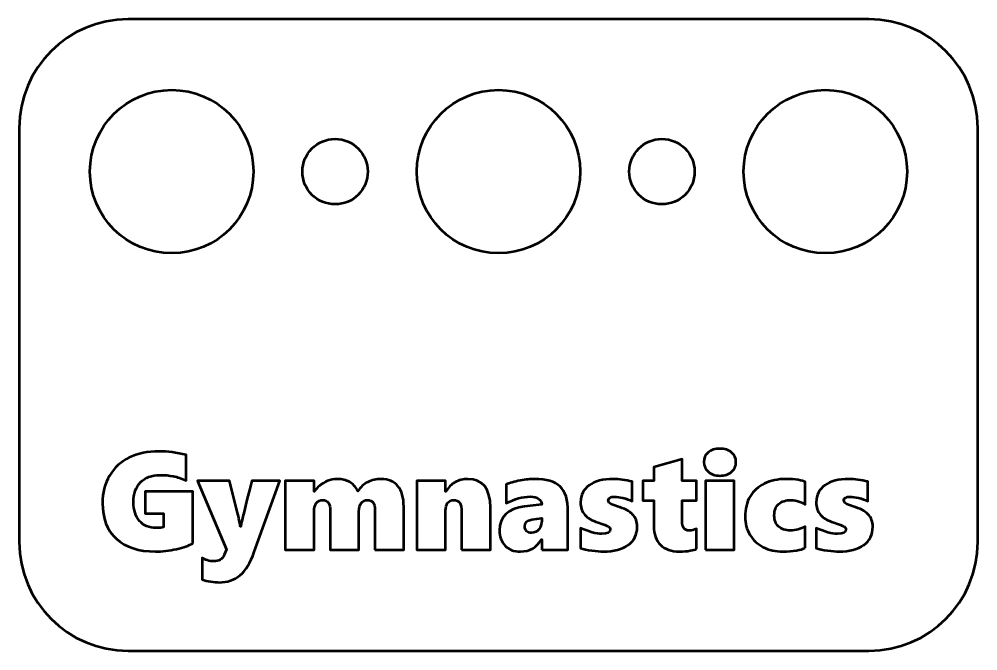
# Model space of a CAD drawing. Header units: centimetres. Extents: x -11.2 to 11.2, y -3 to 3.
# Drawn here: x -6.7 to -2.3, y -2.95 to -0.05 of the extents above; entities that cross this region are included whole.
import ezdxf

# ---------------------------------------------------------------- set-up
doc = ezdxf.new("R2010")
doc.units = ezdxf.units.CM
doc.header["$MEASUREMENT"] = 0
doc.layers.add('Layer 1', color=7, linetype='Continuous')

msp = doc.modelspace()

# ---------------------------------------------------------------- linework, layer by layer
at = {"layer": 'Layer 1', "lineweight": 53}
for centre, major_axis in [((-5.99999, -0.75001), (0, 0.37501)), ((-4.49999, -0.75001), (0, 0.37501)), ((-2.99999, -0.75001), (0, 0.37501)), ((-5.25, -0.75), (0, 0.15)), ((-3.75, -0.75), (0, 0.15))]:
    msp.add_ellipse(centre, major_axis=major_axis, ratio=1, dxfattribs=at)
msp.add_open_spline([(-6.7, -2.45), (-6.7, -2.45), (-6.7, -0.55), (-6.7, -0.55), (-6.7, -0.55), (-6.7, -0.27386), (-6.47614, -0.05), (-6.2, -0.05), (-6.2, -0.05), (-6.2, -0.05), (-2.8, -0.05), (-2.8, -0.05), (-2.8, -0.05), (-2.52386, -0.05), (-2.3, -0.27386), (-2.3, -0.55), (-2.3, -0.55), (-2.3, -0.55), (-2.3, -2.45), (-2.3, -2.45), (-2.3, -2.45), (-2.3, -2.72614), (-2.52386, -2.95), (-2.8, -2.95), (-2.8, -2.95), (-2.8, -2.95), (-6.2, -2.95), (-6.2, -2.95), (-6.2, -2.95), (-6.47614, -2.95), (-6.7, -2.72614), (-6.7, -2.45)], degree=3, knots=[0, 0, 0, 0, 0.1111111, 0.1111111, 0.1111111, 0.1111111, 0.2222222, 0.2222222, 0.2222222, 0.2222222, 0.3333333, 0.3333333, 0.3333333, 0.3333333, 0.4444444, 0.4444444, 0.4444444, 0.4444444, 0.5555556, 0.5555556, 0.5555556, 0.5555556, 0.6666667, 0.6666667, 0.6666667, 0.6666667, 0.7777778, 0.7777778, 0.7777778, 0.7777778, 1, 1, 1, 1], dxfattribs=at)
at = {"layer": 'Layer 1', "color": 5, "lineweight": 53}
for points, knots in [([(-3.41015, -2.08338), (-3.41015, -2.102), (-3.41693, -2.11703), (-3.43047, -2.12867), (-3.43047, -2.12867), (-3.44402, -2.14021), (-3.4618, -2.14603), (-3.48392, -2.14603), (-3.48392, -2.14603), (-3.5054, -2.14603), (-3.52308, -2.14), (-3.53673, -2.12804), (-3.53673, -2.12804), (-3.55049, -2.11608), (-3.55737, -2.10116), (-3.55737, -2.08338), (-3.55737, -2.08338), (-3.55737, -2.06517), (-3.5507, -2.05036), (-3.53737, -2.03914), (-3.53737, -2.03914), (-3.52403, -2.02781), (-3.50625, -2.0222), (-3.48392, -2.0222), (-3.48392, -2.0222), (-3.4618, -2.0222), (-3.44402, -2.02781), (-3.43047, -2.03914), (-3.43047, -2.03914), (-3.41693, -2.05036), (-3.41015, -2.06517), (-3.41015, -2.08338)], [0, 0, 0, 0, 0.1111111, 0.1111111, 0.1111111, 0.1111111, 0.2222222, 0.2222222, 0.2222222, 0.2222222, 0.3333333, 0.3333333, 0.3333333, 0.3333333, 0.4444444, 0.4444444, 0.4444444, 0.4444444, 0.5555556, 0.5555556, 0.5555556, 0.5555556, 0.6666667, 0.6666667, 0.6666667, 0.6666667, 0.7777778, 0.7777778, 0.7777778, 0.7777778, 1, 1, 1, 1]), ([(-5.9034, -2.45707), (-5.92012, -2.4666), (-5.9451, -2.47517), (-5.97844, -2.48269), (-5.97844, -2.48269), (-6.01167, -2.4902), (-6.04342, -2.49401), (-6.07358, -2.49401), (-6.07358, -2.49401), (-6.15137, -2.49401), (-6.21159, -2.47454), (-6.25392, -2.43559), (-6.25392, -2.43559), (-6.29625, -2.39664), (-6.31742, -2.34203), (-6.31742, -2.27176), (-6.31742, -2.27176), (-6.31742, -2.22466), (-6.30673, -2.18275), (-6.28535, -2.14614), (-6.28535, -2.14614), (-6.26397, -2.10962), (-6.23381, -2.08179), (-6.19497, -2.06274), (-6.19497, -2.06274), (-6.15613, -2.04379), (-6.1103, -2.03427), (-6.0576, -2.03427), (-6.0576, -2.03427), (-6.01897, -2.03427), (-5.97769, -2.03977), (-5.93388, -2.05067), (-5.93388, -2.05067), (-5.93388, -2.05067), (-5.93388, -2.16762), (-5.93388, -2.16762), (-5.93388, -2.16762), (-5.95431, -2.15831), (-5.97399, -2.15185), (-5.99283, -2.14825), (-5.99283, -2.14825), (-6.01167, -2.14465), (-6.0322, -2.14285), (-6.05453, -2.14285), (-6.05453, -2.14285), (-6.09136, -2.14285), (-6.12068, -2.15397), (-6.14248, -2.17609), (-6.14248, -2.17609), (-6.16428, -2.19821), (-6.17518, -2.22858), (-6.17518, -2.26721), (-6.17518, -2.26721), (-6.17518, -2.30425), (-6.16608, -2.33325), (-6.14777, -2.3541), (-6.14777, -2.3541), (-6.12946, -2.37495), (-6.10395, -2.38542), (-6.07115, -2.38542), (-6.07115, -2.38542), (-6.05591, -2.38542), (-6.04458, -2.38458), (-6.03738, -2.38288), (-6.03738, -2.38288), (-6.03738, -2.38288), (-6.03738, -2.31938), (-6.03738, -2.31938), (-6.03738, -2.31938), (-6.03738, -2.31938), (-6.12247, -2.31938), (-6.12247, -2.31938), (-6.12247, -2.31938), (-6.12247, -2.31938), (-6.12247, -2.21778), (-6.12247, -2.21778), (-6.12247, -2.21778), (-6.12247, -2.21778), (-5.9034, -2.21778), (-5.9034, -2.21778), (-5.9034, -2.21778), (-5.9034, -2.21778), (-5.9034, -2.45707), (-5.9034, -2.45707)], [0, 0, 0, 0, 0.0454545, 0.0454545, 0.0454545, 0.0454545, 0.0909091, 0.0909091, 0.0909091, 0.0909091, 0.1363636, 0.1363636, 0.1363636, 0.1363636, 0.1818182, 0.1818182, 0.1818182, 0.1818182, 0.2272727, 0.2272727, 0.2272727, 0.2272727, 0.2727273, 0.2727273, 0.2727273, 0.2727273, 0.3181818, 0.3181818, 0.3181818, 0.3181818, 0.3636364, 0.3636364, 0.3636364, 0.3636364, 0.4090909, 0.4090909, 0.4090909, 0.4090909, 0.4545455, 0.4545455, 0.4545455, 0.4545455, 0.5, 0.5, 0.5, 0.5, 0.5454545, 0.5454545, 0.5454545, 0.5454545, 0.5909091, 0.5909091, 0.5909091, 0.5909091, 0.6363636, 0.6363636, 0.6363636, 0.6363636, 0.6818182, 0.6818182, 0.6818182, 0.6818182, 0.7272727, 0.7272727, 0.7272727, 0.7272727, 0.7727273, 0.7727273, 0.7727273, 0.7727273, 0.8181818, 0.8181818, 0.8181818, 0.8181818, 0.8636364, 0.8636364, 0.8636364, 0.8636364, 0.9090909, 0.9090909, 0.9090909, 0.9090909, 1, 1, 1, 1]), ([(-3.59124, -2.48194), (-3.59727, -2.4848), (-3.60701, -2.48755), (-3.62066, -2.49009), (-3.62066, -2.49009), (-3.63431, -2.49274), (-3.65072, -2.49401), (-3.66998, -2.49401), (-3.66998, -2.49401), (-3.7067, -2.49401), (-3.73549, -2.48385), (-3.75634, -2.46364), (-3.75634, -2.46364), (-3.77708, -2.44342), (-3.78745, -2.41453), (-3.78745, -2.37717), (-3.78745, -2.37717), (-3.78745, -2.37717), (-3.78745, -2.26033), (-3.78745, -2.26033), (-3.78745, -2.26033), (-3.78745, -2.26033), (-3.83762, -2.26033), (-3.83762, -2.26033), (-3.83762, -2.26033), (-3.83762, -2.26033), (-3.83762, -2.16889), (-3.83762, -2.16889), (-3.83762, -2.16889), (-3.83762, -2.16889), (-3.78745, -2.16889), (-3.78745, -2.16889), (-3.78745, -2.16889), (-3.78745, -2.16889), (-3.78745, -2.10645), (-3.78745, -2.10645), (-3.78745, -2.10645), (-3.78745, -2.10645), (-3.65728, -2.07046), (-3.65728, -2.07046), (-3.65728, -2.07046), (-3.65728, -2.07046), (-3.65728, -2.16889), (-3.65728, -2.16889), (-3.65728, -2.16889), (-3.65728, -2.16889), (-3.59124, -2.16889), (-3.59124, -2.16889), (-3.59124, -2.16889), (-3.59124, -2.16889), (-3.59124, -2.26033), (-3.59124, -2.26033), (-3.59124, -2.26033), (-3.59124, -2.26033), (-3.65728, -2.26033), (-3.65728, -2.26033), (-3.65728, -2.26033), (-3.65728, -2.26033), (-3.65728, -2.35558), (-3.65728, -2.35558), (-3.65728, -2.35558), (-3.65728, -2.38352), (-3.64617, -2.39749), (-3.62405, -2.39749), (-3.62405, -2.39749), (-3.61378, -2.39749), (-3.60278, -2.39516), (-3.59124, -2.3905), (-3.59124, -2.3905), (-3.59124, -2.3905), (-3.59124, -2.48194), (-3.59124, -2.48194)], [0, 0, 0, 0, 0.0526316, 0.0526316, 0.0526316, 0.0526316, 0.1052632, 0.1052632, 0.1052632, 0.1052632, 0.1578947, 0.1578947, 0.1578947, 0.1578947, 0.2105263, 0.2105263, 0.2105263, 0.2105263, 0.2631579, 0.2631579, 0.2631579, 0.2631579, 0.3157895, 0.3157895, 0.3157895, 0.3157895, 0.3684211, 0.3684211, 0.3684211, 0.3684211, 0.4210526, 0.4210526, 0.4210526, 0.4210526, 0.4736842, 0.4736842, 0.4736842, 0.4736842, 0.5263158, 0.5263158, 0.5263158, 0.5263158, 0.5789474, 0.5789474, 0.5789474, 0.5789474, 0.6315789, 0.6315789, 0.6315789, 0.6315789, 0.6842105, 0.6842105, 0.6842105, 0.6842105, 0.7368421, 0.7368421, 0.7368421, 0.7368421, 0.7894737, 0.7894737, 0.7894737, 0.7894737, 0.8421053, 0.8421053, 0.8421053, 0.8421053, 0.8947368, 0.8947368, 0.8947368, 0.8947368, 1, 1, 1, 1]), ([(-5.78147, -2.63562), (-5.79386, -2.63562), (-5.80719, -2.63456), (-5.82148, -2.63233), (-5.82148, -2.63233), (-5.83566, -2.63022), (-5.84847, -2.62704), (-5.85958, -2.62292), (-5.85958, -2.62292), (-5.85958, -2.62292), (-5.85958, -2.52322), (-5.85958, -2.52322), (-5.85958, -2.52322), (-5.85439, -2.52714), (-5.84677, -2.53084), (-5.83651, -2.53412), (-5.83651, -2.53412), (-5.82635, -2.5374), (-5.81661, -2.5391), (-5.80762, -2.5391), (-5.80762, -2.5391), (-5.78306, -2.5391), (-5.76676, -2.52936), (-5.75872, -2.50999), (-5.75872, -2.50999), (-5.75872, -2.50999), (-5.74845, -2.48512), (-5.74845, -2.48512), (-5.74845, -2.48512), (-5.74845, -2.48512), (-5.88117, -2.16889), (-5.88117, -2.16889), (-5.88117, -2.16889), (-5.88117, -2.16889), (-5.73512, -2.16889), (-5.73512, -2.16889), (-5.73512, -2.16889), (-5.73512, -2.16889), (-5.6966, -2.32203), (-5.6966, -2.32203), (-5.6966, -2.32203), (-5.68919, -2.35061), (-5.68517, -2.36976), (-5.68453, -2.37971), (-5.68453, -2.37971), (-5.68453, -2.37971), (-5.68326, -2.37971), (-5.68326, -2.37971), (-5.68326, -2.37971), (-5.68263, -2.37516), (-5.68178, -2.37008), (-5.68062, -2.36447), (-5.68062, -2.36447), (-5.67945, -2.35897), (-5.66336, -2.29377), (-5.63236, -2.16889), (-5.63236, -2.16889), (-5.63236, -2.16889), (-5.50398, -2.16889), (-5.50398, -2.16889), (-5.50398, -2.16889), (-5.50398, -2.16889), (-5.62082, -2.49549), (-5.62082, -2.49549), (-5.62082, -2.49549), (-5.63839, -2.54545), (-5.66019, -2.58132), (-5.68612, -2.60302), (-5.68612, -2.60302), (-5.71205, -2.62471), (-5.7438, -2.63562), (-5.78147, -2.63562)], [0, 0, 0, 0, 0.0526316, 0.0526316, 0.0526316, 0.0526316, 0.1052632, 0.1052632, 0.1052632, 0.1052632, 0.1578947, 0.1578947, 0.1578947, 0.1578947, 0.2105263, 0.2105263, 0.2105263, 0.2105263, 0.2631579, 0.2631579, 0.2631579, 0.2631579, 0.3157895, 0.3157895, 0.3157895, 0.3157895, 0.3684211, 0.3684211, 0.3684211, 0.3684211, 0.4210526, 0.4210526, 0.4210526, 0.4210526, 0.4736842, 0.4736842, 0.4736842, 0.4736842, 0.5263158, 0.5263158, 0.5263158, 0.5263158, 0.5789474, 0.5789474, 0.5789474, 0.5789474, 0.6315789, 0.6315789, 0.6315789, 0.6315789, 0.6842105, 0.6842105, 0.6842105, 0.6842105, 0.7368421, 0.7368421, 0.7368421, 0.7368421, 0.7894737, 0.7894737, 0.7894737, 0.7894737, 0.8421053, 0.8421053, 0.8421053, 0.8421053, 0.8947368, 0.8947368, 0.8947368, 0.8947368, 1, 1, 1, 1]), ([(-5.06699, -2.48639), (-5.06699, -2.48639), (-5.06699, -2.3034), (-5.06699, -2.3034), (-5.06699, -2.3034), (-5.06699, -2.28806), (-5.06974, -2.27663), (-5.07514, -2.26911), (-5.07514, -2.26911), (-5.08064, -2.2616), (-5.08953, -2.25779), (-5.10191, -2.25779), (-5.10191, -2.25779), (-5.11409, -2.25779), (-5.12361, -2.26234), (-5.13038, -2.27155), (-5.13038, -2.27155), (-5.13726, -2.28076), (-5.14065, -2.29356), (-5.14065, -2.30986), (-5.14065, -2.30986), (-5.14065, -2.30986), (-5.14065, -2.48639), (-5.14065, -2.48639), (-5.14065, -2.48639), (-5.14065, -2.48639), (-5.27273, -2.48639), (-5.27273, -2.48639), (-5.27273, -2.48639), (-5.27273, -2.48639), (-5.27273, -2.30647), (-5.27273, -2.30647), (-5.27273, -2.30647), (-5.27273, -2.27398), (-5.28374, -2.25779), (-5.30586, -2.25779), (-5.30586, -2.25779), (-5.3193, -2.25779), (-5.32935, -2.26245), (-5.33612, -2.27187), (-5.33612, -2.27187), (-5.343, -2.28128), (-5.34639, -2.29483), (-5.34639, -2.3124), (-5.34639, -2.3124), (-5.34639, -2.3124), (-5.34639, -2.48639), (-5.34639, -2.48639), (-5.34639, -2.48639), (-5.34639, -2.48639), (-5.47847, -2.48639), (-5.47847, -2.48639), (-5.47847, -2.48639), (-5.47847, -2.48639), (-5.47847, -2.16889), (-5.47847, -2.16889), (-5.47847, -2.16889), (-5.47847, -2.16889), (-5.34639, -2.16889), (-5.34639, -2.16889), (-5.34639, -2.16889), (-5.34639, -2.16889), (-5.34639, -2.21905), (-5.34639, -2.21905), (-5.34639, -2.21905), (-5.34639, -2.21905), (-5.34512, -2.21905), (-5.34512, -2.21905), (-5.34512, -2.21905), (-5.34015, -2.21016), (-5.33231, -2.20117), (-5.32141, -2.19207), (-5.32141, -2.19207), (-5.31062, -2.18286), (-5.29834, -2.17545), (-5.28469, -2.16974), (-5.28469, -2.16974), (-5.27114, -2.16413), (-5.25633, -2.16127), (-5.24045, -2.16127), (-5.24045, -2.16127), (-5.21791, -2.16127), (-5.19896, -2.16571), (-5.18351, -2.1746), (-5.18351, -2.1746), (-5.16817, -2.18339), (-5.15536, -2.19746), (-5.14499, -2.21662), (-5.14499, -2.21662), (-5.13377, -2.19884), (-5.11895, -2.18519), (-5.10033, -2.17566), (-5.10033, -2.17566), (-5.0817, -2.16603), (-5.06096, -2.16127), (-5.0382, -2.16127), (-5.0382, -2.16127), (-5.00497, -2.16127), (-4.97936, -2.17206), (-4.96158, -2.19376), (-4.96158, -2.19376), (-4.9438, -2.21546), (-4.93491, -2.24678), (-4.93491, -2.28774), (-4.93491, -2.28774), (-4.93491, -2.28774), (-4.93491, -2.48639), (-4.93491, -2.48639), (-4.93491, -2.48639), (-4.93491, -2.48639), (-5.06699, -2.48639), (-5.06699, -2.48639)], [0, 0, 0, 0, 0.0344828, 0.0344828, 0.0344828, 0.0344828, 0.0689655, 0.0689655, 0.0689655, 0.0689655, 0.1034483, 0.1034483, 0.1034483, 0.1034483, 0.137931, 0.137931, 0.137931, 0.137931, 0.1724138, 0.1724138, 0.1724138, 0.1724138, 0.2068966, 0.2068966, 0.2068966, 0.2068966, 0.2413793, 0.2413793, 0.2413793, 0.2413793, 0.2758621, 0.2758621, 0.2758621, 0.2758621, 0.3103448, 0.3103448, 0.3103448, 0.3103448, 0.3448276, 0.3448276, 0.3448276, 0.3448276, 0.3793103, 0.3793103, 0.3793103, 0.3793103, 0.4137931, 0.4137931, 0.4137931, 0.4137931, 0.4482759, 0.4482759, 0.4482759, 0.4482759, 0.4827586, 0.4827586, 0.4827586, 0.4827586, 0.5172414, 0.5172414, 0.5172414, 0.5172414, 0.5517241, 0.5517241, 0.5517241, 0.5517241, 0.5862069, 0.5862069, 0.5862069, 0.5862069, 0.6206897, 0.6206897, 0.6206897, 0.6206897, 0.6551724, 0.6551724, 0.6551724, 0.6551724, 0.6896552, 0.6896552, 0.6896552, 0.6896552, 0.7241379, 0.7241379, 0.7241379, 0.7241379, 0.7586207, 0.7586207, 0.7586207, 0.7586207, 0.7931034, 0.7931034, 0.7931034, 0.7931034, 0.8275862, 0.8275862, 0.8275862, 0.8275862, 0.862069, 0.862069, 0.862069, 0.862069, 0.8965517, 0.8965517, 0.8965517, 0.8965517, 0.9310345, 0.9310345, 0.9310345, 0.9310345, 1, 1, 1, 1]), ([(-4.66937, -2.48639), (-4.66937, -2.48639), (-4.66937, -2.31303), (-4.66937, -2.31303), (-4.66937, -2.31303), (-4.66937, -2.29335), (-4.67233, -2.27927), (-4.67815, -2.2707), (-4.67815, -2.2707), (-4.68408, -2.26213), (-4.69361, -2.25779), (-4.70683, -2.25779), (-4.70683, -2.25779), (-4.71816, -2.25779), (-4.72705, -2.26223), (-4.7334, -2.27112), (-4.7334, -2.27112), (-4.73985, -2.28001), (-4.74303, -2.29144), (-4.74303, -2.3052), (-4.74303, -2.3052), (-4.74303, -2.3052), (-4.74303, -2.48639), (-4.74303, -2.48639), (-4.74303, -2.48639), (-4.74303, -2.48639), (-4.87511, -2.48639), (-4.87511, -2.48639), (-4.87511, -2.48639), (-4.87511, -2.48639), (-4.87511, -2.16889), (-4.87511, -2.16889), (-4.87511, -2.16889), (-4.87511, -2.16889), (-4.74303, -2.16889), (-4.74303, -2.16889), (-4.74303, -2.16889), (-4.74303, -2.16889), (-4.74303, -2.21842), (-4.74303, -2.21842), (-4.74303, -2.21842), (-4.74303, -2.21842), (-4.74176, -2.21842), (-4.74176, -2.21842), (-4.74176, -2.21842), (-4.73128, -2.20032), (-4.7171, -2.18625), (-4.69932, -2.1763), (-4.69932, -2.1763), (-4.68154, -2.16624), (-4.66228, -2.16127), (-4.64143, -2.16127), (-4.64143, -2.16127), (-4.572, -2.16127), (-4.53729, -2.20508), (-4.53729, -2.29271), (-4.53729, -2.29271), (-4.53729, -2.29271), (-4.53729, -2.48639), (-4.53729, -2.48639), (-4.53729, -2.48639), (-4.53729, -2.48639), (-4.66937, -2.48639), (-4.66937, -2.48639)], [0, 0, 0, 0, 0.0588235, 0.0588235, 0.0588235, 0.0588235, 0.1176471, 0.1176471, 0.1176471, 0.1176471, 0.1764706, 0.1764706, 0.1764706, 0.1764706, 0.2352941, 0.2352941, 0.2352941, 0.2352941, 0.2941176, 0.2941176, 0.2941176, 0.2941176, 0.3529412, 0.3529412, 0.3529412, 0.3529412, 0.4117647, 0.4117647, 0.4117647, 0.4117647, 0.4705882, 0.4705882, 0.4705882, 0.4705882, 0.5294118, 0.5294118, 0.5294118, 0.5294118, 0.5882353, 0.5882353, 0.5882353, 0.5882353, 0.6470588, 0.6470588, 0.6470588, 0.6470588, 0.7058824, 0.7058824, 0.7058824, 0.7058824, 0.7647059, 0.7647059, 0.7647059, 0.7647059, 0.8235294, 0.8235294, 0.8235294, 0.8235294, 0.8823529, 0.8823529, 0.8823529, 0.8823529, 1, 1, 1, 1]), ([(-4.3017, -2.48639), (-4.3017, -2.48639), (-4.3017, -2.43813), (-4.3017, -2.43813), (-4.3017, -2.43813), (-4.3017, -2.43813), (-4.30297, -2.43813), (-4.30297, -2.43813), (-4.30297, -2.43813), (-4.32404, -2.47538), (-4.35621, -2.49401), (-4.3996, -2.49401), (-4.3996, -2.49401), (-4.42955, -2.49401), (-4.45305, -2.48512), (-4.46998, -2.46734), (-4.46998, -2.46734), (-4.48691, -2.44956), (-4.49538, -2.42585), (-4.49538, -2.39611), (-4.49538, -2.39611), (-4.49538, -2.33378), (-4.45707, -2.29758), (-4.38044, -2.28774), (-4.38044, -2.28774), (-4.38044, -2.28774), (-4.3017, -2.27747), (-4.3017, -2.27747), (-4.3017, -2.27747), (-4.3017, -2.2671), (-4.30636, -2.25853), (-4.31567, -2.25186), (-4.31567, -2.25186), (-4.32488, -2.2452), (-4.33737, -2.24191), (-4.35314, -2.24191), (-4.35314, -2.24191), (-4.38859, -2.24191), (-4.42606, -2.25207), (-4.46553, -2.27239), (-4.46553, -2.27239), (-4.46553, -2.27239), (-4.46553, -2.18667), (-4.46553, -2.18667), (-4.46553, -2.18667), (-4.44839, -2.17926), (-4.42691, -2.17312), (-4.40108, -2.16836), (-4.40108, -2.16836), (-4.37526, -2.1636), (-4.35314, -2.16127), (-4.33472, -2.16127), (-4.33472, -2.16127), (-4.28086, -2.16127), (-4.2417, -2.17281), (-4.21746, -2.19588), (-4.21746, -2.19588), (-4.19323, -2.21884), (-4.18105, -2.25737), (-4.18105, -2.31124), (-4.18105, -2.31124), (-4.18105, -2.31124), (-4.18105, -2.48639), (-4.18105, -2.48639), (-4.18105, -2.48639), (-4.18105, -2.48639), (-4.3017, -2.48639), (-4.3017, -2.48639)], [0, 0, 0, 0, 0.0555556, 0.0555556, 0.0555556, 0.0555556, 0.1111111, 0.1111111, 0.1111111, 0.1111111, 0.1666667, 0.1666667, 0.1666667, 0.1666667, 0.2222222, 0.2222222, 0.2222222, 0.2222222, 0.2777778, 0.2777778, 0.2777778, 0.2777778, 0.3333333, 0.3333333, 0.3333333, 0.3333333, 0.3888889, 0.3888889, 0.3888889, 0.3888889, 0.4444444, 0.4444444, 0.4444444, 0.4444444, 0.5, 0.5, 0.5, 0.5, 0.5555556, 0.5555556, 0.5555556, 0.5555556, 0.6111111, 0.6111111, 0.6111111, 0.6111111, 0.6666667, 0.6666667, 0.6666667, 0.6666667, 0.7222222, 0.7222222, 0.7222222, 0.7222222, 0.7777778, 0.7777778, 0.7777778, 0.7777778, 0.8333333, 0.8333333, 0.8333333, 0.8333333, 0.8888889, 0.8888889, 0.8888889, 0.8888889, 1, 1, 1, 1]), ([(-3.86355, -2.38087), (-3.86355, -2.41675), (-3.8772, -2.44469), (-3.90461, -2.46438), (-3.90461, -2.46438), (-3.93202, -2.48417), (-3.97012, -2.49401), (-4.01912, -2.49401), (-4.01912, -2.49401), (-4.03341, -2.49401), (-4.05098, -2.49253), (-4.07194, -2.48967), (-4.07194, -2.48967), (-4.093, -2.48681), (-4.11004, -2.48332), (-4.12326, -2.47919), (-4.12326, -2.47919), (-4.12326, -2.47919), (-4.12326, -2.38669), (-4.12326, -2.38669), (-4.12326, -2.38669), (-4.08421, -2.40405), (-4.05162, -2.41273), (-4.02547, -2.41273), (-4.02547, -2.41273), (-3.99965, -2.41273), (-3.98674, -2.40606), (-3.98674, -2.39262), (-3.98674, -2.39262), (-3.98674, -2.38701), (-3.9897, -2.38236), (-3.99574, -2.37876), (-3.99574, -2.37876), (-4.00166, -2.37516), (-4.01743, -2.36913), (-4.04273, -2.36066), (-4.04273, -2.36066), (-4.07088, -2.35177), (-4.0913, -2.33992), (-4.10411, -2.32531), (-4.10411, -2.32531), (-4.11691, -2.3106), (-4.12326, -2.29144), (-4.12326, -2.26795), (-4.12326, -2.26795), (-4.12326, -2.23504), (-4.11014, -2.20911), (-4.084, -2.18995), (-4.084, -2.18995), (-4.05786, -2.17079), (-4.02114, -2.16127), (-3.97383, -2.16127), (-3.97383, -2.16127), (-3.9461, -2.16127), (-3.91678, -2.16529), (-3.88577, -2.17333), (-3.88577, -2.17333), (-3.88577, -2.17333), (-3.88577, -2.26223), (-3.88577, -2.26223), (-3.88577, -2.26223), (-3.89879, -2.25663), (-3.91308, -2.25197), (-3.92864, -2.24816), (-3.92864, -2.24816), (-3.94409, -2.24445), (-3.95711, -2.24255), (-3.96769, -2.24255), (-3.96769, -2.24255), (-3.97637, -2.24255), (-3.98335, -2.24403), (-3.98854, -2.24689), (-3.98854, -2.24689), (-3.99372, -2.24975), (-3.99626, -2.25377), (-3.99626, -2.25895), (-3.99626, -2.25895), (-3.99626, -2.26499), (-3.99351, -2.26985), (-3.9879, -2.27356), (-3.9879, -2.27356), (-3.98229, -2.27726), (-3.97118, -2.28171), (-3.95435, -2.28689), (-3.95435, -2.28689), (-3.92197, -2.29642), (-3.89869, -2.30859), (-3.88461, -2.32351), (-3.88461, -2.32351), (-3.87053, -2.33833), (-3.86355, -2.35748), (-3.86355, -2.38087)], [0, 0, 0, 0, 0.0416667, 0.0416667, 0.0416667, 0.0416667, 0.0833333, 0.0833333, 0.0833333, 0.0833333, 0.125, 0.125, 0.125, 0.125, 0.1666667, 0.1666667, 0.1666667, 0.1666667, 0.2083333, 0.2083333, 0.2083333, 0.2083333, 0.25, 0.25, 0.25, 0.25, 0.2916667, 0.2916667, 0.2916667, 0.2916667, 0.3333333, 0.3333333, 0.3333333, 0.3333333, 0.375, 0.375, 0.375, 0.375, 0.4166667, 0.4166667, 0.4166667, 0.4166667, 0.4583333, 0.4583333, 0.4583333, 0.4583333, 0.5, 0.5, 0.5, 0.5, 0.5416667, 0.5416667, 0.5416667, 0.5416667, 0.5833333, 0.5833333, 0.5833333, 0.5833333, 0.625, 0.625, 0.625, 0.625, 0.6666667, 0.6666667, 0.6666667, 0.6666667, 0.7083333, 0.7083333, 0.7083333, 0.7083333, 0.75, 0.75, 0.75, 0.75, 0.7916667, 0.7916667, 0.7916667, 0.7916667, 0.8333333, 0.8333333, 0.8333333, 0.8333333, 0.875, 0.875, 0.875, 0.875, 0.9166667, 0.9166667, 0.9166667, 0.9166667, 1, 1, 1, 1]), ([(-3.54996, -2.48639), (-3.54996, -2.48639), (-3.54996, -2.16889), (-3.54996, -2.16889), (-3.54996, -2.16889), (-3.54996, -2.16889), (-3.41788, -2.16889), (-3.41788, -2.16889), (-3.41788, -2.16889), (-3.41788, -2.16889), (-3.41788, -2.48639), (-3.41788, -2.48639), (-3.41788, -2.48639), (-3.41788, -2.48639), (-3.54996, -2.48639), (-3.54996, -2.48639)], [0, 0, 0, 0, 0.2, 0.2, 0.2, 0.2, 0.4, 0.4, 0.4, 0.4, 0.6, 0.6, 0.6, 0.6, 1, 1, 1, 1]), ([(-3.09265, -2.47729), (-3.10112, -2.48226), (-3.11445, -2.48628), (-3.13265, -2.48935), (-3.13265, -2.48935), (-3.15086, -2.49242), (-3.17181, -2.49401), (-3.19552, -2.49401), (-3.19552, -2.49401), (-3.22907, -2.49401), (-3.25902, -2.48724), (-3.28527, -2.47369), (-3.28527, -2.47369), (-3.31162, -2.46014), (-3.33204, -2.4412), (-3.34654, -2.41686), (-3.34654, -2.41686), (-3.36104, -2.39252), (-3.36824, -2.3651), (-3.36824, -2.33473), (-3.36824, -2.33473), (-3.36824, -2.29843), (-3.36051, -2.26731), (-3.34517, -2.24139), (-3.34517, -2.24139), (-3.32972, -2.21546), (-3.30781, -2.19556), (-3.27923, -2.18191), (-3.27923, -2.18191), (-3.25076, -2.16815), (-3.21764, -2.16127), (-3.18007, -2.16127), (-3.18007, -2.16127), (-3.15943, -2.16127), (-3.1408, -2.16265), (-3.1244, -2.16529), (-3.1244, -2.16529), (-3.108, -2.16794), (-3.09741, -2.17111), (-3.09265, -2.1746), (-3.09265, -2.1746), (-3.09265, -2.1746), (-3.09265, -2.27747), (-3.09265, -2.27747), (-3.09265, -2.27747), (-3.09921, -2.27229), (-3.10874, -2.26774), (-3.12112, -2.26372), (-3.12112, -2.26372), (-3.1335, -2.2598), (-3.14504, -2.25779), (-3.15551, -2.25779), (-3.15551, -2.25779), (-3.18134, -2.25779), (-3.20092, -2.26393), (-3.21425, -2.27631), (-3.21425, -2.27631), (-3.22759, -2.28859), (-3.23425, -2.30594), (-3.23425, -2.32827), (-3.23425, -2.32827), (-3.23425, -2.35018), (-3.22769, -2.36722), (-3.21457, -2.37929), (-3.21457, -2.37929), (-3.20145, -2.39146), (-3.18345, -2.39749), (-3.16049, -2.39749), (-3.16049, -2.39749), (-3.13594, -2.39749), (-3.11329, -2.39156), (-3.09265, -2.37971), (-3.09265, -2.37971), (-3.09265, -2.37971), (-3.09265, -2.47729), (-3.09265, -2.47729)], [0, 0, 0, 0, 0.05, 0.05, 0.05, 0.05, 0.1, 0.1, 0.1, 0.1, 0.15, 0.15, 0.15, 0.15, 0.2, 0.2, 0.2, 0.2, 0.25, 0.25, 0.25, 0.25, 0.3, 0.3, 0.3, 0.3, 0.35, 0.35, 0.35, 0.35, 0.4, 0.4, 0.4, 0.4, 0.45, 0.45, 0.45, 0.45, 0.5, 0.5, 0.5, 0.5, 0.55, 0.55, 0.55, 0.55, 0.6, 0.6, 0.6, 0.6, 0.65, 0.65, 0.65, 0.65, 0.7, 0.7, 0.7, 0.7, 0.75, 0.75, 0.75, 0.75, 0.8, 0.8, 0.8, 0.8, 0.85, 0.85, 0.85, 0.85, 0.9, 0.9, 0.9, 0.9, 1, 1, 1, 1]), ([(-2.78203, -2.38087), (-2.78203, -2.41675), (-2.79568, -2.44469), (-2.82309, -2.46438), (-2.82309, -2.46438), (-2.8505, -2.48417), (-2.8886, -2.49401), (-2.9376, -2.49401), (-2.9376, -2.49401), (-2.95189, -2.49401), (-2.96946, -2.49253), (-2.99042, -2.48967), (-2.99042, -2.48967), (-3.01148, -2.48681), (-3.02852, -2.48332), (-3.04174, -2.47919), (-3.04174, -2.47919), (-3.04174, -2.47919), (-3.04174, -2.38669), (-3.04174, -2.38669), (-3.04174, -2.38669), (-3.00269, -2.40405), (-2.9701, -2.41273), (-2.94395, -2.41273), (-2.94395, -2.41273), (-2.91813, -2.41273), (-2.90522, -2.40606), (-2.90522, -2.39262), (-2.90522, -2.39262), (-2.90522, -2.38701), (-2.90818, -2.38236), (-2.91422, -2.37876), (-2.91422, -2.37876), (-2.92014, -2.37516), (-2.93591, -2.36913), (-2.96121, -2.36066), (-2.96121, -2.36066), (-2.98936, -2.35177), (-3.00978, -2.33992), (-3.02259, -2.32531), (-3.02259, -2.32531), (-3.03539, -2.3106), (-3.04174, -2.29144), (-3.04174, -2.26795), (-3.04174, -2.26795), (-3.04174, -2.23504), (-3.02862, -2.20911), (-3.00248, -2.18995), (-3.00248, -2.18995), (-2.97634, -2.17079), (-2.93962, -2.16127), (-2.89231, -2.16127), (-2.89231, -2.16127), (-2.86458, -2.16127), (-2.83526, -2.16529), (-2.80425, -2.17333), (-2.80425, -2.17333), (-2.80425, -2.17333), (-2.80425, -2.26223), (-2.80425, -2.26223), (-2.80425, -2.26223), (-2.81727, -2.25663), (-2.83156, -2.25197), (-2.84712, -2.24816), (-2.84712, -2.24816), (-2.86257, -2.24445), (-2.87559, -2.24255), (-2.88617, -2.24255), (-2.88617, -2.24255), (-2.89485, -2.24255), (-2.90183, -2.24403), (-2.90702, -2.24689), (-2.90702, -2.24689), (-2.9122, -2.24975), (-2.91474, -2.25377), (-2.91474, -2.25895), (-2.91474, -2.25895), (-2.91474, -2.26499), (-2.91199, -2.26985), (-2.90638, -2.27356), (-2.90638, -2.27356), (-2.90077, -2.27726), (-2.88966, -2.28171), (-2.87283, -2.28689), (-2.87283, -2.28689), (-2.84045, -2.29642), (-2.81717, -2.30859), (-2.80309, -2.32351), (-2.80309, -2.32351), (-2.78901, -2.33833), (-2.78203, -2.35748), (-2.78203, -2.38087)], [0, 0, 0, 0, 0.0416667, 0.0416667, 0.0416667, 0.0416667, 0.0833333, 0.0833333, 0.0833333, 0.0833333, 0.125, 0.125, 0.125, 0.125, 0.1666667, 0.1666667, 0.1666667, 0.1666667, 0.2083333, 0.2083333, 0.2083333, 0.2083333, 0.25, 0.25, 0.25, 0.25, 0.2916667, 0.2916667, 0.2916667, 0.2916667, 0.3333333, 0.3333333, 0.3333333, 0.3333333, 0.375, 0.375, 0.375, 0.375, 0.4166667, 0.4166667, 0.4166667, 0.4166667, 0.4583333, 0.4583333, 0.4583333, 0.4583333, 0.5, 0.5, 0.5, 0.5, 0.5416667, 0.5416667, 0.5416667, 0.5416667, 0.5833333, 0.5833333, 0.5833333, 0.5833333, 0.625, 0.625, 0.625, 0.625, 0.6666667, 0.6666667, 0.6666667, 0.6666667, 0.7083333, 0.7083333, 0.7083333, 0.7083333, 0.75, 0.75, 0.75, 0.75, 0.7916667, 0.7916667, 0.7916667, 0.7916667, 0.8333333, 0.8333333, 0.8333333, 0.8333333, 0.875, 0.875, 0.875, 0.875, 0.9166667, 0.9166667, 0.9166667, 0.9166667, 1, 1, 1, 1]), ([(-4.37981, -2.37855), (-4.37981, -2.38722), (-4.37706, -2.39431), (-4.37155, -2.39992), (-4.37155, -2.39992), (-4.36616, -2.40553), (-4.35833, -2.40828), (-4.34817, -2.40828), (-4.34817, -2.40828), (-4.3343, -2.40828), (-4.32319, -2.4031), (-4.31462, -2.39273), (-4.31462, -2.39273), (-4.30604, -2.38246), (-4.3017, -2.36923), (-4.3017, -2.35304), (-4.3017, -2.35304), (-4.3017, -2.35304), (-4.3017, -2.34097), (-4.3017, -2.34097), (-4.3017, -2.34097), (-4.3017, -2.34097), (-4.34637, -2.34722), (-4.34637, -2.34722), (-4.34637, -2.34722), (-4.3687, -2.35092), (-4.37981, -2.36129), (-4.37981, -2.37855)], [0, 0, 0, 0, 0.125, 0.125, 0.125, 0.125, 0.25, 0.25, 0.25, 0.25, 0.375, 0.375, 0.375, 0.375, 0.5, 0.5, 0.5, 0.5, 0.625, 0.625, 0.625, 0.625, 0.75, 0.75, 0.75, 0.75, 1, 1, 1, 1])]:
    msp.add_open_spline(points, degree=3, knots=knots, dxfattribs=at)

doc.saveas('drawing.dxf')
